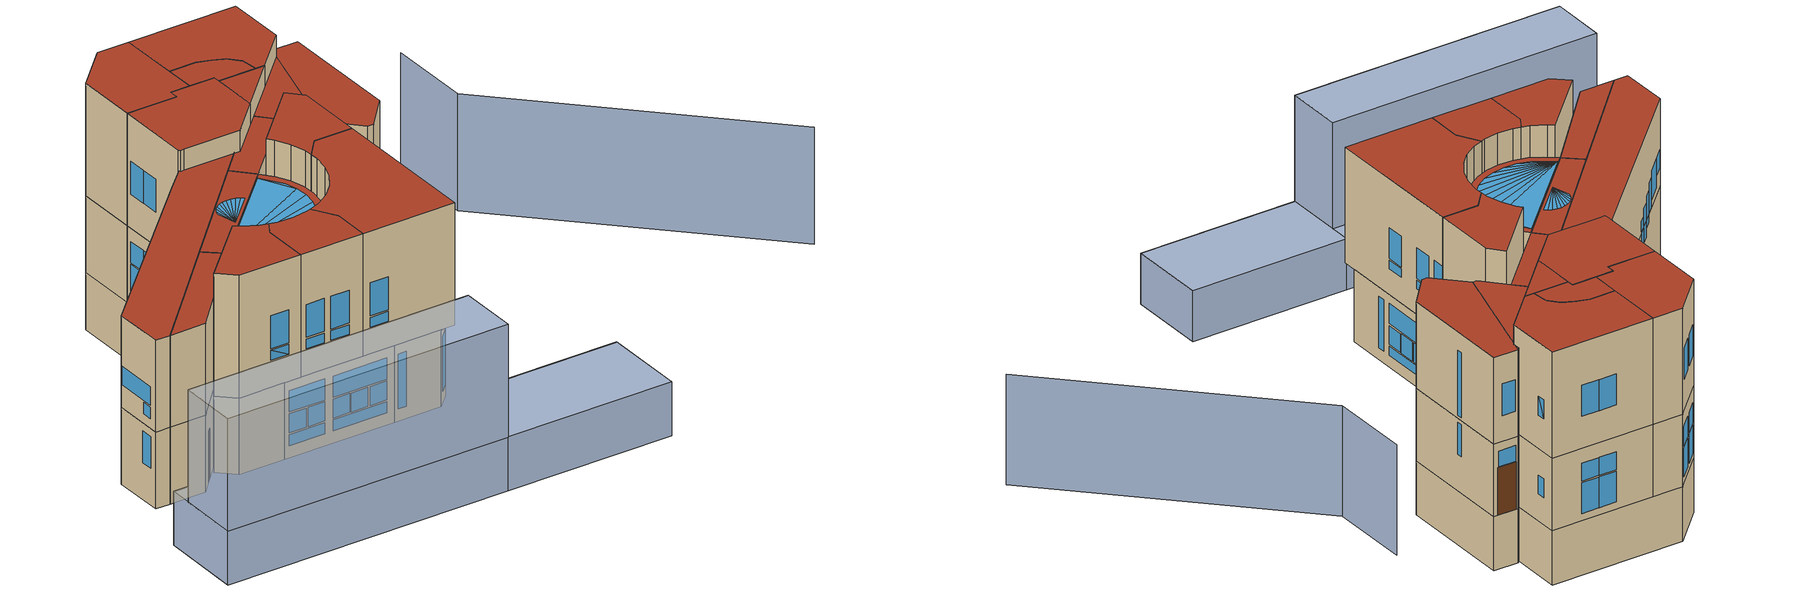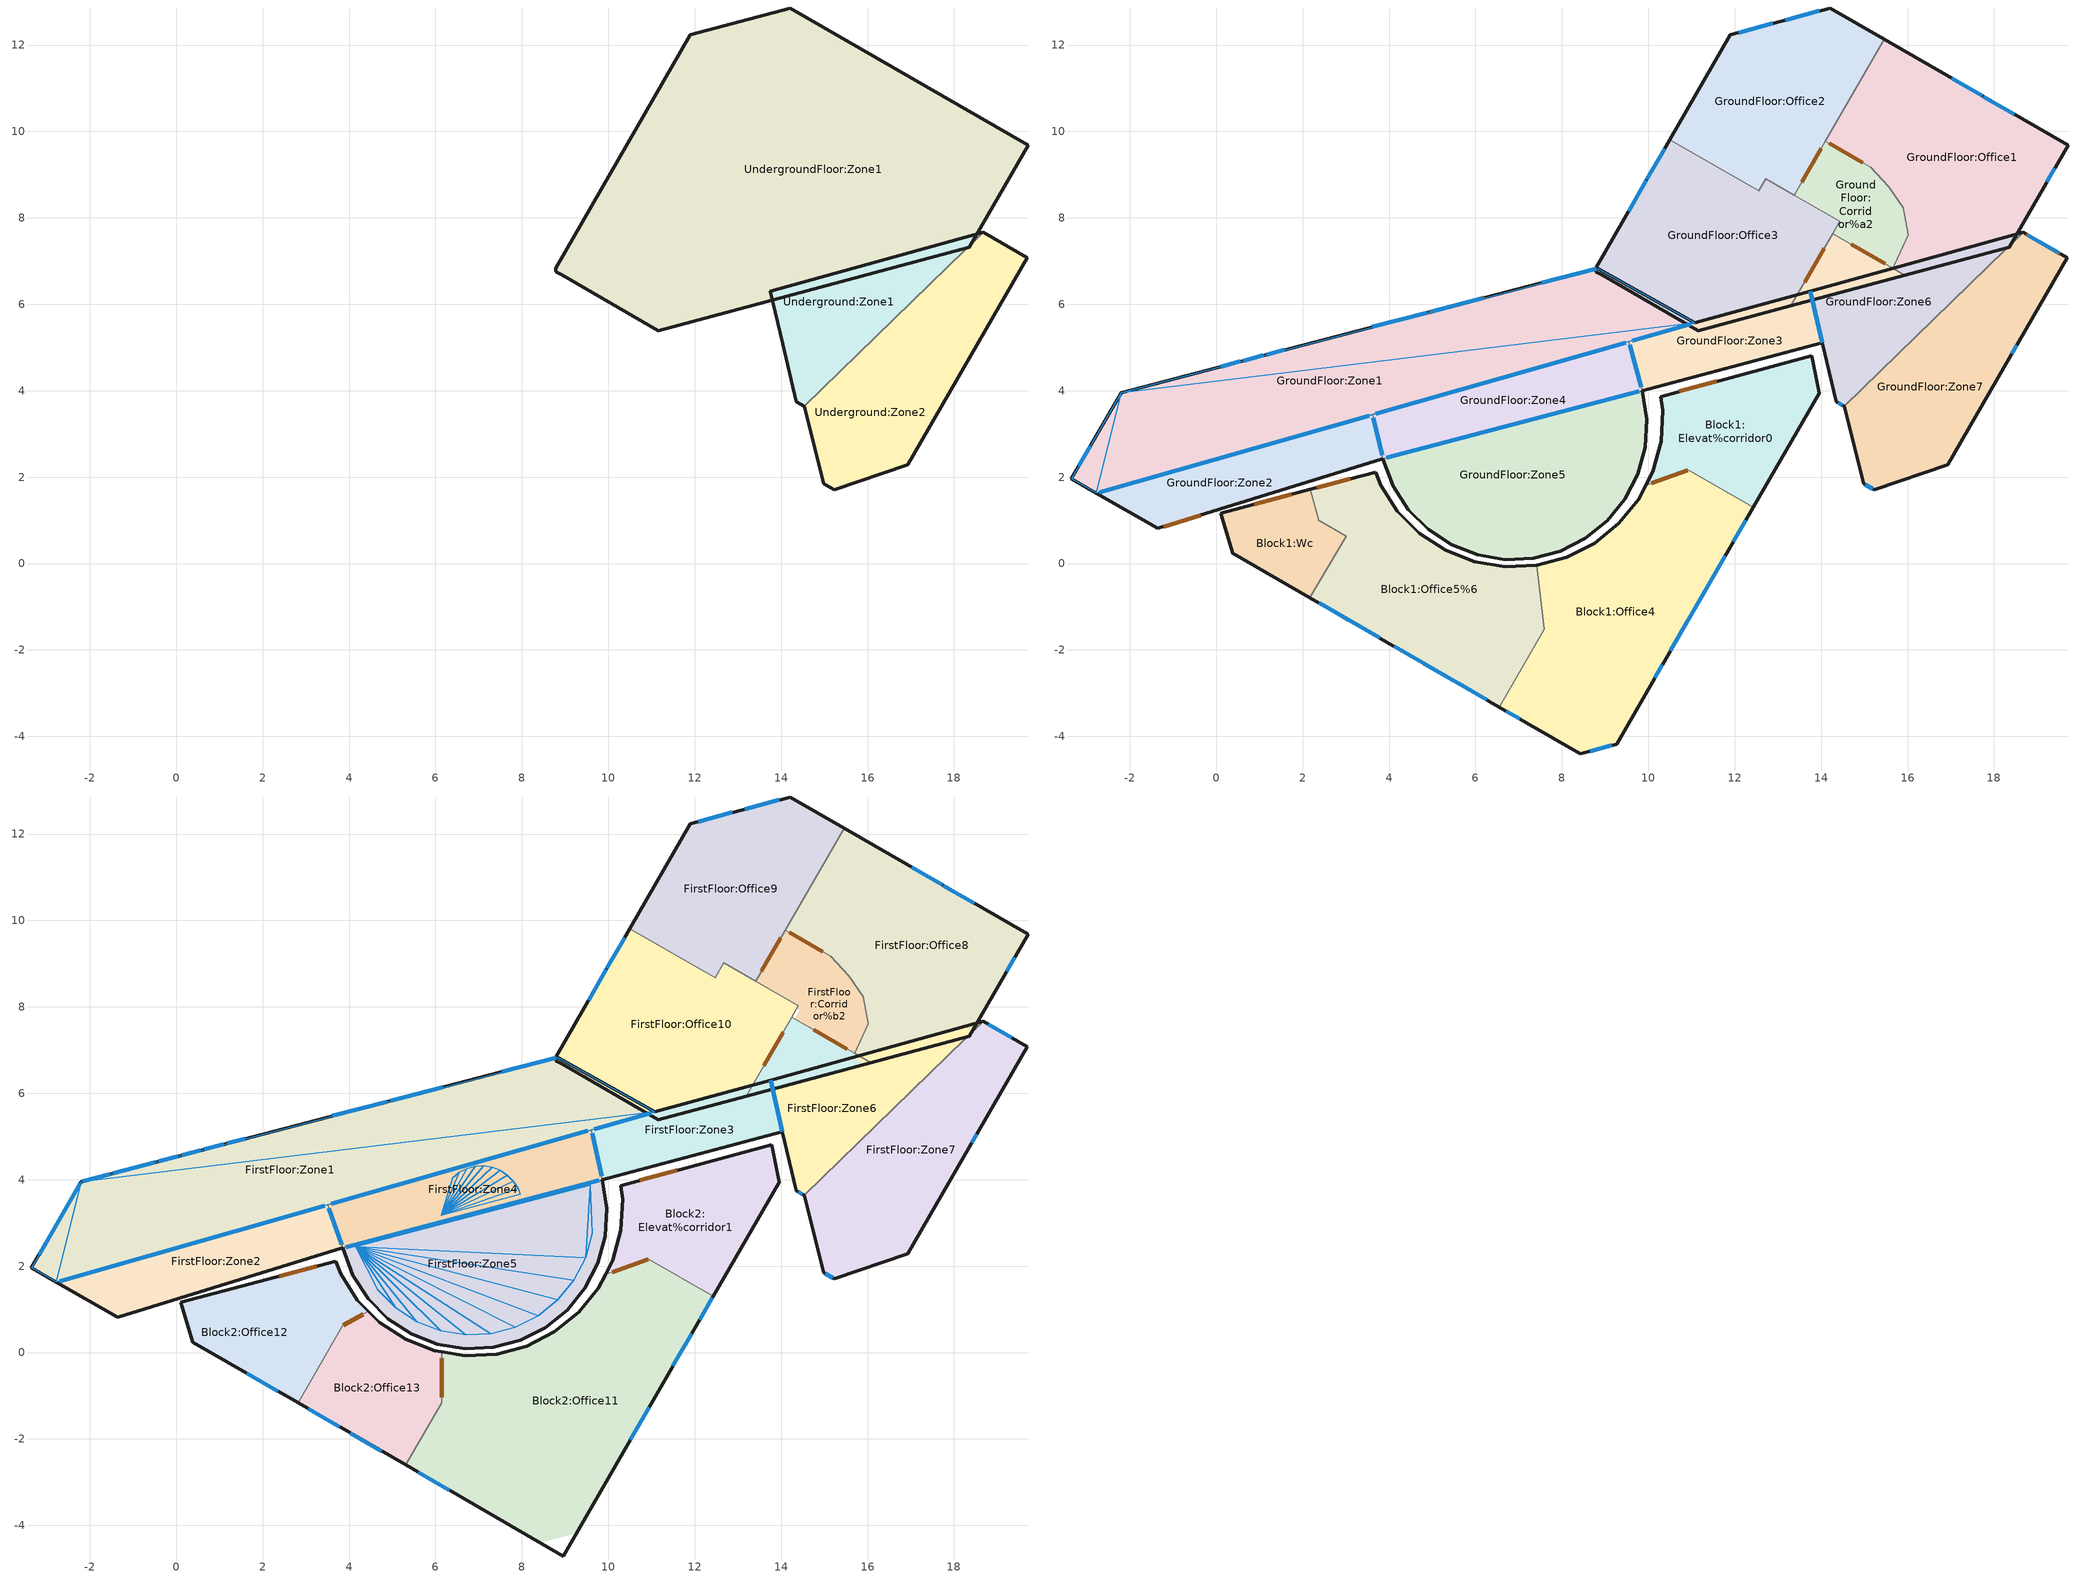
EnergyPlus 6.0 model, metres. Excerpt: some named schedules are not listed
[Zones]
Underground:Zone2
 floor ground (Floor_C): 16.93,2.28 15.23,1.71 14.99,1.85 14.53,3.64 18.67,7.66 19.7,7.07 z-2.5
 wall ground (Ext_Wall): 14.53,3.64 14.99,1.85 15.23,1.71 16.93,2.28 19.7,7.07 18.67,7.66 z-2.5:0
 wall to Underground:Zone1 (Int_Part): 18.67,7.66 14.53,3.64 z-2.5:0
Underground:Zone1
 floor ground (Floor_C): 18.67,7.66 14.53,3.64 14.36,3.74 14.03,5.09 13.75,6.31 z-2.5
 wall ground (Ext_Wall): 18.67,7.66 13.75,6.31 14.03,5.09 14.36,3.74 14.53,3.64 z-2.5:0
UndergroundFloor:Zone1
 floor ground (Floor_C): 18.35,7.32 11.15,5.39 8.93,6.69 8.78,6.75 8.78,6.84 11.9,12.24 14.21,12.86 19.71,9.68 z-2.5
 wall ground (Ext_Wall): 8.78,6.84 8.78,6.75 8.93,6.69 11.15,5.39 18.35,7.32 19.71,9.68 14.21,12.86 11.9,12.24 8.78,6.84 z-2.5:0
GroundFloor:Zone7
 floor to Underground:Zone2 (Floor_C): 16.93,2.28 15.23,1.71 14.99,1.85 14.53,3.64 18.67,7.66 19.7,7.07 z0
 wall outside (Ext_Wall): 14.53,3.64 14.99,1.85 15.23,1.71 16.93,2.28 19.7,7.07 18.67,7.66 z0:3.35
 wall to GroundFloor:Zone6 (Int_Part): 18.67,7.66 14.53,3.64 z0:3.35
 window (1001): 18.42,4.86 18.53,5.06 z1.69:3.16; 19.49,7.19 18.78,7.6 z2.24:2.96; 15.02,1.83 15.19,1.73 z0.04:1.05; 15.02,1.83 15.19,1.73 z1.89:3.31
 door (13): 19.53,7.17 18.75,7.62 z0:2.2
GroundFloor:Zone6
 floor to Underground:Zone1 (Floor_C): 18.67,7.66 14.53,3.64 14.36,3.74 14.03,5.09 13.75,6.31 z0
 wall outside (Ext_Wall): 14.03,5.11 14.36,3.74 14.53,3.64 z0:3.35
 wall to GroundFloor:Zone3 (Int_Part): 13.75,6.31 14.03,5.11 z0:3.35
 wall othersidecoefficients (Int_Part): 18.67,7.66 13.75,6.31 z0:3.35
 window inside (1002): 13.75,6.3 14.03,5.11 z0.1:3.35
 window (1001): 14.39,3.72 14.49,3.67 z2.39:3.31
GroundFloor:Zone3
 floor ground (Floor_C): 14.03,5.11 9.86,4 9.55,5.13 11.08,5.57 13.75,6.31 z0
 wall othersidecoefficients (Int_Part): 9.86,4 14.03,5.11 / 13.75,6.31 11.08,5.57 z0:3.35
 wall to GroundFloor:Zone1 (Int_Part): 11.08,5.57 9.55,5.13 z0:3.35
 wall to GroundFloor:Zone4 (Int_Part): 9.55,5.13 9.86,4 z0:3.35
 window inside (1002): 11,5.55 9.62,5.16 / 9.57,5.06 9.84,4.08 z0.1:3.35
GroundFloor:Zone5
 floor ground (Floor_C): 9.05,0.99 8.54,0.58 7.97,0.29 7.34,0.12 6.69,0.09 6.05,0.2 5.45,0.43 4.9,0.79 4.45,1.25 4.1,1.79 3.86,2.43 9.86,4 9.96,3.34 9.93,2.69 9.76,2.07 9.46,1.49 z0
 wall othersidecoefficients (Int_Part_Rounds): 3.86,2.43 4.1,1.79 4.45,1.25 4.9,0.79 5.45,0.43 6.05,0.2 6.69,0.09 7.34,0.12 7.97,0.29 8.54,0.58 9.05,0.99 9.46,1.49 9.76,2.07 9.93,2.69 9.96,3.34 9.86,4 z0:3.35
 wall to GroundFloor:Zone4 (Int_Part): 9.86,4 3.86,2.43 z0:3.35
 window inside (1002): 9.79,3.98 3.94,2.45 z0.1:3.35
GroundFloor:Zone2
 floor ground (Floor_C): 3.86,2.43 -1.35,0.81 -2.77,1.63 3.62,3.45 z0
 wall outside (Ext_Wall): -2.77,1.63 -1.35,0.81 z0:3.35
 wall othersidecoefficients (Int_Part): -1.35,0.81 3.86,2.43 z0:3.35
 wall to GroundFloor:Zone4 (Int_Part): 3.86,2.43 3.62,3.45 z0:3.35
 wall to GroundFloor:Zone1 (Int_Part): 3.62,3.45 -2.77,1.63 z0:3.35
 window inside (1002): 3.84,2.5 3.64,3.37 / 3.54,3.43 -2.7,1.65 z0.1:3.35
 door inside (13): -1.21,0.85 -0.36,1.12 z0:2.2
GroundFloor:Zone1
 floor ground (Floor_C): 11.08,5.57 -2.77,1.63 -3.35,1.96 -2.2,3.96 7.49,6.49 8.84,6.83 z0
 wall outside (Ext_Wall): 8.84,6.83 7.49,6.49 -2.2,3.96 -3.35,1.96 -2.77,1.63 z0:3.35
 wall othersidecoefficients (Int_Part): 11.08,5.57 8.84,6.83 z0:3.35
 wall to GroundFloor:Zone4 (Int_Part): 3.62,3.45 9.55,5.13 z0:3.35
 window (1001): 8.8,6.82 7.53,6.5 / 6.16,6.14 4.96,5.83 / 4.88,5.81 3.61,5.48 z2.44:3.31; 8.8,6.82 7.53,6.5 z0.32:2.35; 4.88,5.81 3.61,5.48 z0.34:2.36; 1.58,4.95 1.17,4.84 z2.19:3.31; 1.09,4.82 0.63,4.7 z2.58:3.31; 0.55,4.68 0.1,4.56 z2.99:3.31; -2.92,2.71 -3.18,2.26 z1.62:3
 window inside (1002): 3.69,3.47 9.47,5.11 z0.1:3.35
 door (13): 6.2,6.15 4.92,5.82 z0:2.4
 skylight inside (1002): -3.35,1.97 -2.77,1.63 -2.2,3.96 z3.35; -2.77,1.63 11.07,5.57 -2.2,3.96 z3.35; -2.2,3.96 11.07,5.57 8.84,6.83 z3.35
GroundFloor:Zone4
 floor ground (Floor_C): 9.86,4 3.86,2.43 3.62,3.45 9.55,5.13 z0
Block1:Office4
 floor ground (Floor_C): 9.26,-4.18 8.42,-4.4 6.55,-3.32 7.59,-1.52 7.41,-0.04 8.11,0.15 8.76,0.48 9.32,0.93 9.78,1.49 9.94,1.81 10.93,2.16 12.43,1.3 z0
 wall outside (Ext_Wall): 6.55,-3.32 8.42,-4.4 9.26,-4.18 12.43,1.3 z0:3.35
 wall to Block1:Elevat%corridor0 (Int_Part): 12.43,1.3 10.93,2.16 9.94,1.81 z0:3.35
 wall othersidecoefficients (Int_Part_Rounds): 9.94,1.81 9.78,1.49 9.32,0.93 8.76,0.48 8.11,0.15 7.41,-0.04 z0:3.35
 wall to Block1:Office5%6 (Int_Part): 7.41,-0.04 7.59,-1.52 6.55,-3.32 z0:3.35
 window (1001): 8.65,-4.34 9.16,-4.21 / 11.97,0.51 12.25,1 / 10.15,-2.64 10.32,-2.34 / 6.72,-3.41 7.02,-3.59 z0.54:2.93; 10.51,-2.01 11.78,0.18 z0.54:0.96; 10.51,-2.01 11.78,0.18 z2.01:2.93; 11.38,-0.5 11.78,0.18 / 10.95,-1.26 11.34,-0.58 z1.04:1.93; 10.51,-2.02 10.9,-1.34 z1.04:1.9
 door inside (13): 10.91,2.15 10.06,1.85 z0:2.2
Block1:Elevat%corridor0
 floor ground (Floor_C): 12.43,1.3 10.93,2.16 9.94,1.81 10.1,2.13 10.29,2.83 10.33,3.55 10.28,3.87 13.78,4.81 13.95,3.95 z0
 wall outside (Ext_Wall): 12.43,1.3 13.95,3.95 13.78,4.81 z0:3.35
 wall othersidecoefficients (Int_Part_Rounds): 10.28,3.87 10.33,3.55 10.29,2.83 10.1,2.13 9.94,1.81 z0:3.35
 wall othersidecoefficients (Int_Part): 13.78,4.81 10.28,3.87 z0:3.35
 door inside (9): 11.58,4.22 10.72,3.98 z0:2.2
Block1:Office5%6
 floor ground (Floor_C): 6.55,-3.32 2.17,-0.79 3.01,0.63 2.37,1 2.18,1.72 3.69,2.12 3.8,1.82 4.19,1.21 4.7,0.7 5.31,0.3 5.98,0.04 6.69,-0.07 7.41,-0.04 7.59,-1.52 z0
 wall outside (Ext_Wall): 2.17,-0.79 6.55,-3.32 z0:3.35
 wall othersidecoefficients (Int_Part_Rounds): 7.41,-0.04 6.69,-0.07 5.98,0.04 5.31,0.3 4.7,0.7 4.19,1.21 3.8,1.82 3.69,2.12 z0:3.35
 wall othersidecoefficients (Int_Part): 3.69,2.12 2.18,1.72 z0:3.35
 wall to Block1:Wc (Int_Part): 2.18,1.72 2.37,1 3.01,0.63 2.17,-0.79 z0:3.35
 window (1001): 4.12,-1.91 6.26,-3.15 / 2.38,-0.91 3.78,-1.72 z0.54:1.02; 5.59,-2.76 6.26,-3.15 / 4.12,-1.91 4.78,-2.3 / 4.83,-2.32 5.5,-2.71 / 3.12,-1.34 3.78,-1.72 / 2.38,-0.91 3.05,-1.3 z1.1:1.93; 4.12,-1.91 6.26,-3.15 / 2.38,-0.91 3.78,-1.72 z2.01:2.93
 door inside (13): 3.1,1.96 2.33,1.76 z0:2.2
Block1:Wc
 floor ground (Floor_C): 2.17,-0.79 0.38,0.24 0.1,1.17 2.18,1.72 2.37,1 3.01,0.63 z0
 wall outside (Ext_Wall): 0.1,1.17 0.38,0.24 2.17,-0.79 z0:3.35
 wall othersidecoefficients (Int_Part): 2.18,1.72 0.1,1.17 z0:3.35
 door inside (13): 1.74,1.6 0.88,1.38 z0:2.2
GroundFloor:Office3
 floor to UndergroundFloor:Zone1 (Floor_C): 13.3,5.96 11.15,5.39 8.93,6.69 8.78,6.75 8.78,6.84 10.5,9.81 12.56,8.63 12.72,8.91 14.43,7.92 z0
 wall outside (Ext_Wall): 10.5,9.81 8.78,6.84 8.78,6.75 8.93,6.69 z0:3.35
 wall othersidecoefficients (Int_Part): 8.93,6.69 11.15,5.39 13.3,5.96 z0:3.35
 wall to GroundFloor:Corridor%a1 (Int_Part): 13.3,5.96 14.27,7.64 z0:3.35
 wall to GroundFloor:Corridor%a2 (Int_Part): 14.27,7.64 14.43,7.92 13.37,8.53 z0:3.35
 wall to GroundFloor:Office2 (Int_Part): 13.37,8.53 12.72,8.91 12.56,8.63 10.5,9.81 z0:3.35
 window (1001): 10.38,9.6 9.97,8.89 / 9.95,8.87 9.54,8.16 z0.34:1.77; 10.38,9.6 9.97,8.89 / 9.95,8.87 9.54,8.16 z1.85:2.77
 door inside (13): 13.62,6.51 14.07,7.29 z0.1:2.3
GroundFloor:Corridor%a1
 floor to UndergroundFloor:Zone1 (Floor_C): 15.94,6.67 13.3,5.96 14.27,7.64 z0
 wall to GroundFloor:Office1 (Int_Part): 15.94,6.67 15.66,6.84 z0:3.35
 wall othersidecoefficients (Int_Part): 13.3,5.96 15.94,6.67 z0:3.35
 wall to GroundFloor:Corridor%a2 (Int_Part): 15.66,6.84 14.27,7.64 z0:3.35
 door inside (13): 15.48,6.94 14.7,7.39 z0.1:2.3
GroundFloor:Corridor%a2
 floor to UndergroundFloor:Zone1 (Floor_C): 15.71,6.92 15.66,6.84 14.27,7.64 14.43,7.92 13.37,8.53 14.1,9.78 15.15,9.17 15.56,8.72 15.9,8.24 16.01,7.61 z0
 wall to GroundFloor:Office1 (Int_Part): 15.66,6.84 15.71,6.92 16.01,7.61 15.9,8.24 15.56,8.72 15.15,9.17 14.1,9.78 z0:3.35
 wall to GroundFloor:Office2 (Int_Part): 14.1,9.78 13.37,8.53 z0:3.35
 door inside (13): 14.96,9.28 14.18,9.73 / 14,9.61 13.55,8.83 z0.1:2.3
GroundFloor:Office2
 floor to UndergroundFloor:Zone1 (Floor_C): 13.37,8.53 12.72,8.91 12.56,8.63 10.5,9.81 11.9,12.24 14.21,12.86 15.46,12.14 z0
 wall outside (Ext_Wall): 15.46,12.14 14.21,12.86 11.9,12.24 10.5,9.81 z0:3.35
 wall to GroundFloor:Office1 (Int_Part): 14.1,9.78 15.46,12.14 z0:3.35
 window (1001): 12.88,12.5 12.09,12.29 / 13.96,12.79 13.17,12.58 z0.34:1.66; 12.88,12.5 12.09,12.29 / 13.96,12.79 13.17,12.58 z1.74:2.66
GroundFloor:Office1
 floor to UndergroundFloor:Zone1 (Floor_C): 18.35,7.32 15.94,6.67 15.66,6.84 15.71,6.92 16.01,7.61 15.9,8.24 15.56,8.72 15.15,9.17 14.1,9.78 15.46,12.14 19.71,9.68 z0
 wall outside (Int_Part): 18.35,7.32 19.71,9.68 z0:3.35
 wall outside (Ext_Wall): 19.71,9.68 15.46,12.14 z0:3.35
 wall othersidecoefficients (Int_Part): 15.94,6.67 18.35,7.32 z0:3.35
 window (1001): 19.22,8.83 19.41,9.15 z1.25:2.12; 18.47,10.4 17.76,10.81 / 17.73,10.82 17.02,11.23 z0.34:1.76; 18.47,10.4 17.76,10.81 / 17.73,10.82 17.02,11.23 z1.84:2.66
FirstFloor:Zone7
 floor to GroundFloor:Zone7 (Floor_C): 16.93,2.28 15.23,1.71 14.99,1.85 14.53,3.64 18.67,7.66 19.7,7.07 z3.35
 wall outside (Ext_Wall): 14.99,1.85 15.23,1.71 16.93,2.28 19.7,7.07 18.67,7.66 z3.35:7.35
 wall outside (Ext_Roof): 14.53,3.64 14.99,1.85 z3.35:7.35
 wall to FirstFloor:Zone6 (Int_Part): 18.67,7.66 14.53,3.64 z3.35:7.35
 window (1001): 18.42,4.86 18.53,5.06 z3.49:6.49; 19.34,7.28 18.79,7.6 z4.54:6; 15.02,1.83 15.19,1.73 z3.39:4.01
 roof outside (Ext_Roof): 14.99,1.85 15.23,1.71 16.93,2.28 19.7,7.07 18.67,7.66 14.53,3.64 z7.35
FirstFloor:Zone6
 floor to GroundFloor:Zone6 (Floor_C): 18.67,7.66 14.53,3.64 14.36,3.74 14.03,5.11 13.76,6.31 z3.35
 wall outside (Ext_Wall): 14.03,5.11 14.36,3.74 14.53,3.64 z3.35:7.35
 wall to FirstFloor:Zone3 (Int_Part): 13.76,6.31 14.03,5.11 z3.35:7.35
 wall othersidecoefficients (Int_Part): 18.67,7.66 13.76,6.31 z3.35:7.35
 window inside (1002): 13.76,6.3 14.03,5.11 z3.45:7.35
 window (1001): 14.39,3.72 14.49,3.67 z3.39:5.74
 roof outside (Ext_Roof): 14.36,3.74 14.53,3.64 18.67,7.66 13.76,6.31 14.03,5.11 z7.35
FirstFloor:Zone3
 floor to GroundFloor:Zone3 (Floor_C): 14.03,5.11 9.86,4 9.61,5.15 11.08,5.57 13.75,6.31 z3.35
 wall othersidecoefficients (Int_Part): 9.86,4 14.03,5.11 / 13.76,6.31 11.08,5.57 z3.35:7.35
 wall to FirstFloor:Zone1 (Int_Part): 11.08,5.57 9.61,5.15 z3.35:7.35
 wall to FirstFloor:Zone4 (Int_Part): 9.61,5.15 9.86,4 z3.35:7.35
 window inside (1002): 11,5.55 9.68,5.17 / 9.63,5.07 9.85,4.08 z3.45:7.35
 roof outside (Ext_Roof): 9.86,4 14.03,5.11 13.76,6.31 11.08,5.57 9.61,5.15 z7.35
FirstFloor:Zone1
 floor to GroundFloor:Zone1 (Floor_C): 11.08,5.57 -2.77,1.63 -3.35,1.96 -2.2,3.96 7.49,6.49 8.84,6.83 z3.35
 wall outside (Ext_Wall): 8.84,6.83 7.49,6.49 -2.2,3.96 -3.35,1.96 -2.77,1.63 z3.35:7.35
 wall to FirstFloor:Zone2 (Int_Part): -2.77,1.63 3.51,3.42 z3.35:7.35
 wall othersidecoefficients (Int_Part): 11.08,5.57 8.84,6.83 z3.35:7.35
 wall to FirstFloor:Zone4 (Int_Part): 3.51,3.42 9.61,5.15 z3.35:7.35
 window inside (1002): -2.7,1.65 3.43,3.4 / 3.58,3.44 9.53,5.13 z3.45:7.35
 window (1001): 8.8,6.82 7.53,6.5 / 6.16,6.14 4.96,5.83 / 4.88,5.81 3.61,5.48 z3.39:3.79; 1.59,4.95 1.18,4.84 z3.39:3.88; 1.1,4.82 0.65,4.7 z3.39:4.17; 0.57,4.68 0.13,4.57 z3.39:4.45; 0.04,4.55 -0.4,4.43 z3.39:4.74; -0.48,4.41 -1.46,4.15 z3.67:5.02; -1.54,4.13 -2.16,3.97 z4.21:5.02; -2.22,3.92 -3.18,2.27 z4.36:5.16; -2.95,2.65 -3.18,2.27 z3.78:4.28
 roof outside (Ext_Roof): -3.35,1.96 -2.77,1.63 11.08,5.57 8.84,6.83 7.49,6.49 -2.2,3.96 z7.35
FirstFloor:Zone4
 floor to GroundFloor:Zone2 (Floor_C): 3.86,2.43 3.85,2.42 3.51,3.42 3.62,3.45 z3.35
 floor to GroundFloor:Zone4 (Floor_C): 9.86,4 3.86,2.43 3.62,3.45 9.55,5.13 z3.35
 wall to FirstFloor:Zone5 (Int_Part): 3.85,2.42 9.86,4 z3.35:7.35
 wall to FirstFloor:Zone2 (Int_Part): 3.51,3.42 3.85,2.42 z3.35:7.35
 window inside (1002): 3.92,2.44 9.79,3.98 / 3.53,3.34 3.83,2.49 z3.45:7.35
 roof outside (Ext_Roof): 3.85,2.42 9.86,4 9.61,5.15 3.51,3.42 z7.35
 skylight (1003): 6.14,3.18 7.96,3.66 7.91,3.8 z7.35; 6.14,3.18 7.91,3.8 7.8,3.96 z7.35; 6.14,3.18 7.8,3.96 7.66,4.11 z7.35; 6.14,3.18 7.66,4.11 7.5,4.21 z7.35; 6.14,3.18 7.5,4.21 7.31,4.29 z7.35; 6.14,3.18 7.31,4.29 7.12,4.32 z7.35; 6.14,3.18 7.12,4.32 6.92,4.31 z7.35; 6.14,3.18 6.92,4.31 6.73,4.26 z7.35; 6.14,3.18 6.73,4.26 6.55,4.17 z7.35; 6.14,3.18 6.55,4.17 6.39,4.05 z7.35
FirstFloor:Zone5
 floor to GroundFloor:Zone5 (Floor_C): 9.05,0.99 8.54,0.58 7.97,0.29 7.34,0.12 6.69,0.09 6.05,0.2 5.45,0.43 4.9,0.79 4.45,1.25 4.1,1.79 3.86,2.43 9.86,4 9.96,3.34 9.93,2.69 9.76,2.07 9.46,1.49 z3.35
 wall othersidecoefficients (Int_Part_Rounds): 3.85,2.42 4.09,1.79 4.44,1.25 4.9,0.79 5.44,0.43 6.05,0.19 6.69,0.09 7.33,0.12 7.96,0.29 8.54,0.58 9.05,0.98 9.46,1.49 9.76,2.06 9.93,2.69 9.96,3.34 9.86,4 z3.35:7.35
 roof outside (Ext_Roof): 4.9,0.79 5.44,0.43 6.05,0.19 6.69,0.09 7.33,0.12 7.96,0.29 8.54,0.58 9.05,0.98 9.46,1.49 9.76,2.06 9.93,2.69 9.96,3.34 9.86,4 3.85,2.42 4.09,1.79 4.44,1.25 z7.35
 skylight (1003): 9.47,2.19 9.63,2.76 9.58,3.88 z7.35; 4.16,2.45 9.47,2.19 9.58,3.88 z7.35; 4.16,2.45 9.2,1.67 9.47,2.19 z7.35; 4.16,2.45 8.83,1.22 9.2,1.67 z7.35; 4.16,2.45 8.37,0.85 8.83,1.22 z7.35; 4.16,2.45 7.85,0.59 8.37,0.85 z7.35; 4.16,2.45 7.28,0.44 7.85,0.59 z7.35; 4.16,2.45 6.7,0.41 7.28,0.44 z7.35; 6.12,0.51 6.7,0.41 4.16,2.45 z7.35; 5.57,0.72 6.12,0.51 4.16,2.45 z7.35; 5.08,1.04 5.57,0.72 4.16,2.45 z7.35; 4.67,1.46 5.08,1.04 4.16,2.45 z7.35
FirstFloor:Zone2
 floor to GroundFloor:Zone2 (Floor_C): 3.85,2.42 -1.35,0.81 -2.77,1.63 3.51,3.42 z3.35
 wall outside (Ext_Wall): -2.77,1.63 -1.35,0.81 z3.35:7.35
 wall othersidecoefficients (Int_Part): -1.35,0.81 3.85,2.42 z3.35:7.35
 roof outside (Ext_Roof): -2.77,1.63 -1.35,0.81 3.85,2.42 3.51,3.42 z7.35
Block2:Office11
 floor to Block1:Office4 (Floor_C): 9.26,-4.18 8.42,-4.4 6.55,-3.32 7.59,-1.52 7.41,-0.04 8.11,0.15 8.76,0.48 9.32,0.93 9.78,1.49 9.94,1.81 10.93,2.16 12.43,1.3 z3.35
 floor to Block1:Office5%6 (Floor_C): 6.55,-3.32 5.31,-2.6 6.15,-1.17 6.15,0.02 6.69,-0.07 7.41,-0.04 7.59,-1.52 z3.35
 wall outside (Ext_Wall): 5.31,-2.6 8.96,-4.71 12.43,1.3 z3.35:8.7
 wall to Block2:Elevat%corridor1 (Int_Part): 12.43,1.3 10.93,2.16 9.94,1.81 z3.35:8.7
 wall othersidecoefficients (Int_Part_Rounds): 9.94,1.81 9.77,1.49 9.32,0.93 8.75,0.48 8.11,0.15 7.41,-0.03 6.69,-0.07 6.15,0.02 z3.35:8.7
 wall to Block2:Office13 (Int_Part): 6.15,0.02 6.15,-1.17 5.31,-2.6 z3.35:8.7
 window (1001): 5.6,-2.77 6.32,-3.19 z5.01:6.44; 5.6,-2.77 6.32,-3.19 z4.51:4.93; 12.12,0.76 12.4,1.26 z4.55:4.93; 12.12,0.76 12.4,1.26 z5.02:6.43; 11.5,-0.31 11.93,0.43 / 10.51,-2.02 10.95,-1.26 z4.54:4.93; 11.5,-0.31 11.93,0.43 / 10.51,-2.02 10.95,-1.26 z5.01:6.43
 door inside (13): 10.93,2.16 10.09,1.86 z3.45:5.65
 door inside (9): 6.15,-0.13 6.15,-1.03 z3.45:5.65
 roof outside (Ext_Roof): 5.31,-2.6 8.96,-4.71 12.43,1.3 10.93,2.16 9.94,1.81 9.77,1.49 9.32,0.93 8.75,0.48 8.11,0.15 7.41,-0.03 6.69,-0.07 6.15,0.02 6.15,-1.17 z8.7
Block2:Office12
 floor to Block1:Office5%6 (Floor_C): 2.82,-1.17 2.17,-0.79 3.01,0.63 2.37,1 2.18,1.72 3.69,2.12 3.8,1.82 4.19,1.21 4.45,0.96 3.86,0.63 z3.35
 floor to Block1:Wc (Floor_C): 2.17,-0.79 0.38,0.24 0.1,1.17 2.18,1.72 2.37,1 3.01,0.63 z3.35
 wall outside (Ext_Wall): 0.1,1.17 0.38,0.24 2.82,-1.17 z3.35:8.7
 wall othersidecoefficients (Int_Part_Rounds): 4.45,0.96 4.19,1.21 3.8,1.82 3.69,2.12 z3.35:8.7
 wall othersidecoefficients (Int_Part): 3.69,2.12 0.1,1.17 z3.35:8.7
 wall to Block2:Office13 (Int_Part): 2.82,-1.17 3.86,0.63 4.45,0.96 z3.35:8.7
 window (1001): 1.64,-0.48 2.35,-0.9 z5.04:6.47; 1.63,-0.48,4.96 2.35,-0.9,4.54 2.35,-0.9,4.96; 1.63,-0.48,4.54 2.35,-0.9,4.54 1.63,-0.48,4.96
 door inside (13): 3.25,2 2.38,1.77 z3.35:5.55; 3.86,0.63 4.32,0.89 z3.45:5.65
 roof outside (Ext_Roof): 0.38,0.24 2.82,-1.17 3.86,0.63 4.45,0.96 4.19,1.21 3.8,1.82 3.69,2.12 0.1,1.17 z8.7
Block2:Office13
 floor to Block1:Office5%6 (Floor_C): 5.31,-2.6 2.82,-1.17 3.86,0.63 4.45,0.96 4.7,0.7 5.31,0.3 5.98,0.04 6.15,0.02 6.15,-1.17 z3.35
 wall outside (Ext_Wall): 2.82,-1.17 5.31,-2.6 z3.35:8.7
 wall othersidecoefficients (Int_Part_Rounds): 6.15,0.02 5.98,0.05 5.31,0.31 4.7,0.7 4.45,0.96 z3.35:8.7
 window (1001): 3.05,-1.3 3.77,-1.71 / 4.03,-1.86 4.75,-2.28 z4.51:4.93; 3.05,-1.3 3.77,-1.71 / 4.03,-1.86 4.75,-2.28 z5.01:6.44
 roof outside (Ext_Roof): 2.82,-1.17 5.31,-2.6 6.15,-1.17 6.15,0.02 5.98,0.05 5.31,0.31 4.7,0.7 4.45,0.96 3.86,0.63 z8.7
Block2:Elevat%corridor1
 floor to Block1:Elevat%corridor0 (Floor_C): 12.43,1.3 10.93,2.16 9.94,1.81 10.1,2.13 10.29,2.83 10.33,3.55 10.28,3.87 13.78,4.81 13.95,3.95 z3.35
 wall outside (Ext_Wall): 12.43,1.3 13.95,3.95 13.78,4.81 z3.35:8.7
 wall othersidecoefficients (Int_Part): 13.78,4.81 10.28,3.87 z3.35:8.7
 wall othersidecoefficients (Int_Part_Rounds): 10.28,3.87 10.33,3.55 10.29,2.83 10.1,2.13 9.94,1.81 z3.35:8.7
 door inside (9): 11.59,4.22 10.73,3.99 z3.35:5.55
 roof outside (Ext_Roof): 9.94,1.81 10.93,2.16 12.43,1.3 13.95,3.95 13.78,4.81 10.28,3.87 10.33,3.55 10.29,2.83 10.1,2.13 z8.7
FirstFloor:Office10
 floor to GroundFloor:Office3 (Floor_C): 13.19,5.93 11.15,5.39 8.93,6.69 8.78,6.75 8.78,6.84 10.5,9.81 12.56,8.63 12.72,8.91 14.36,7.96 z3.35
 floor to GroundFloor:Corridor%a2 (Floor_C): 14.36,7.96 13.37,8.53 13.41,8.6 14.4,8.03 z3.35
 floor to GroundFloor:Office2 (Floor_C): 13.37,8.53 12.72,8.91 12.56,8.63 12.47,8.67 12.67,9.03 13.41,8.6 z3.35
 wall outside (Ext_Wall): 10.5,9.81 8.78,6.84 8.78,6.75 8.93,6.69 z3.35:8.25
 wall othersidecoefficients (Int_Part): 8.93,6.69 11.15,5.39 13.19,5.93 z3.35:8.25
 wall to FirstFloor:Corridor%b1 (Int_Part): 13.19,5.93 14.25,7.76 z3.35:8.25
 wall to FirstFloor:Corridor%b2 (Int_Part): 14.25,7.76 14.4,8.03 13.41,8.6 z3.35:8.25
 wall to FirstFloor:Office9 (Int_Part): 13.41,8.6 12.67,9.03 12.47,8.67 10.5,9.81 z3.35:8.25
 window (1001): 10.38,9.6 9.97,8.89 / 9.95,8.87 9.54,8.16 z4.83:6.26
 door inside (13): 13.6,6.64 14.05,7.42 z3.45:5.65
 roof outside (Ext_Roof): 8.93,6.69 11.15,5.39 13.19,5.93 14.4,8.03 12.67,9.03 12.47,8.67 10.5,9.81 8.78,6.84 8.78,6.75 z8.25
FirstFloor:Corridor%b1
 floor to GroundFloor:Office3 (Floor_C): 13.3,5.96 13.19,5.93 14.25,7.76 14.32,7.72 z3.35
 floor to GroundFloor:Corridor%a1 (Floor_C): 15.94,6.67 13.3,5.96 14.27,7.64 z3.35
 floor to GroundFloor:Corridor%a2 (Floor_C): 15.66,6.84 14.27,7.64 14.32,7.72 15.71,6.92 z3.35
 wall to FirstFloor:Office8 (Int_Part): 16.08,6.71 15.71,6.92 z3.35:8.25
 wall othersidecoefficients (Int_Part): 13.19,5.93 16.08,6.71 z3.35:8.25
 wall to FirstFloor:Corridor%b2 (Int_Part): 15.71,6.92 14.25,7.76 z3.35:8.25
 door inside (13): 15.53,7.02 14.75,7.47 z3.45:5.65
 roof outside (Ext_Roof): 13.19,5.93 16.08,6.71 14.25,7.76 z8.25
FirstFloor:Office8
 floor to GroundFloor:Office1 (Floor_C): 18.35,7.32 16.08,6.71 15.71,6.92 16.01,7.61 15.9,8.24 15.56,8.72 15.15,9.17 14.1,9.78 15.46,12.14 19.71,9.68 z3.35
 wall outside (Ext_Wall): 18.35,7.32 19.71,9.68 15.46,12.14 z3.35:8.25
 wall othersidecoefficients (Int_Part): 16.08,6.71 18.35,7.32 z3.35:8.25
 wall to FirstFloor:Office9 (Int_Part): 15.46,12.14 14.1,9.78 z3.35:8.25
 wall to FirstFloor:Corridor%b2 (Int_Part): 14.1,9.78 15.15,9.17 15.56,8.72 15.9,8.24 16.01,7.61 15.71,6.92 z3.35:8.25
 window (1001): 18.47,10.4 17.76,10.81 / 17.73,10.82 17.02,11.23 z4.83:6.26; 19.41,9.15,4.89 19.41,9.15,5.76 19.22,8.83,5.76; 19.22,8.83,4.89 19.41,9.15,4.89 19.22,8.83,5.76
 door inside (13): 14.18,9.73 14.96,9.28 z3.45:5.65
 roof outside (Ext_Roof): 15.71,6.92 16.08,6.71 18.35,7.32 19.71,9.68 15.46,12.14 14.1,9.78 15.15,9.17 15.56,8.72 15.9,8.24 16.01,7.61 z8.25
FirstFloor:Corridor%b2
 floor to GroundFloor:Corridor%a2 (Floor_C): 15.71,6.92 14.32,7.72 14.43,7.92 14.36,7.96 14.4,8.03 13.41,8.6 14.1,9.78 15.15,9.17 15.56,8.72 15.9,8.24 16.01,7.61 z3.35
 wall to FirstFloor:Office9 (Int_Part): 14.1,9.78 13.41,8.6 z3.35:8.25
 door inside (13): 13.99,9.6 13.54,8.82 z3.45:5.65
 roof outside (Ext_Roof): 14.25,7.76 15.71,6.92 16.01,7.61 15.9,8.24 15.56,8.72 15.15,9.17 14.1,9.78 13.41,8.6 14.4,8.03 z8.25
FirstFloor:Office9
 floor to GroundFloor:Office2 (Floor_C): 13.41,8.6 12.67,9.03 12.47,8.67 10.5,9.81 11.9,12.24 14.21,12.86 15.46,12.14 z3.35
 wall outside (Ext_Wall): 15.46,12.14 14.21,12.86 11.9,12.24 10.5,9.81 z3.35:8.25
 window (1001): 12.87,12.5 12.08,12.29 / 13.95,12.79 13.16,12.58 z4.83:6.26
 roof outside (Ext_Roof): 10.5,9.81 12.47,8.67 12.67,9.03 13.41,8.6 15.46,12.14 14.21,12.86 11.9,12.24 z8.25
shading: 12.07,-10.03 5.57,-6.28 / 5.57,-6.28 3.72,-9.48 / 3.72,-9.48 10.22,-13.23 / 10.22,-13.23 12.07,-10.03 z0:2.35; 5.57,-6.28 -5.56,0.15 / -5.56,0.15 -7.44,-3.04 / -7.44,-3.04 3.72,-9.48 / 3.72,-9.48 5.57,-6.28 z0:2.33; 3.72,-9.48 5.07,-7.14 / 5.07,-7.14 -6.07,-0.72 / -6.07,-0.72 -7.44,-3.04 / -7.44,-3.04 3.72,-9.48 z2.33:7.25; 24.2,4.9 22.28,1.56 / 22.28,1.56 25.84,-11.72 z0:5.1; 3.72,-9.48 10.22,-13.23 12.07,-10.03 5.57,-6.28 z2.35; 10.22,-13.23 3.72,-9.48 5.57,-6.28 12.07,-10.03 z0; 3.72,-9.48 -7.44,-3.04 -5.56,0.15 5.57,-6.28 z0; -7.44,-3.04 3.72,-9.48 5.57,-6.28 -5.56,0.15 z2.33; -7.44,-3.04 3.72,-9.48 5.07,-7.14 -6.07,-0.72 z7.25; 3.72,-9.48 -7.44,-3.04 -6.07,-0.72 5.07,-7.14 z2.33
[Building]
Building: North Axis {deg}=0; Terrain=Suburbs; Loads Convergence Tolerance Value=0.04; Temperature Convergence Tolerance Value {deltaC}=0.4; Solar Distribution=FullExteriorWithReflections; Maximum Number of Warmup Days=25
[Site:Location]
Untitled: Latitude {deg}=35.53; Longitude {deg}=24.15; Time Zone {hr}=2; Elevation {m}=146
[SizingPeriod:DesignDay] Barometric Pressure {Pa}=99583.3; Wind Direction {deg}=0; Rain Indicator=0; Snow Indicator=0; Day of Month=15; Humidity Indicating Type=WetBulb
Name | Maximum Dry-Bulb Temperature {C} | Daily Temperature Range {deltaC} | Humidity Indicating Conditions at Maximum Dry-Bulb | Wind Speed {m/s} | Sky Clearness | Month | Day Type | Daylight Saving Time Indicator
Summer Design Day in Yugooooo | 35 | 9.5 | 22.2 | 0 | 0.98 | 7 | SummerDesignDay | 1
Winter Design Day in Yugooooo | 3.9 | 0 | 3.9 | 11.5 | 0 | 1 | WinterDesignDay | 0
[Site:GroundTemperature:BuildingSurface]
20.36, 20.32, 20.35, 20.4, 20.45, 23.38, 23.73, 23.81, 23.92, 21.02, 20.59, 20.45
[Site:GroundReflectance]
0.2, 0.2, 0.2, 0.2, 0.2, 0.2, 0.2, 0.2, 0.2, 0.2, 0.2, 0.2
[Site:GroundReflectance:SnowModifier]
1, 1
[Material] Roughness=Rough; Thermal Absorptance=0.9
Name | Thickness {m} | Conductivity {W/m-K} | Density {kg/m3} | Specific Heat {J/kg-K} | Solar Absorptance | Visible Absorptance
13_1_108; 27_1_108 | 0.035 | 0.19 | 700 | 2390 | 0.5 | 0.5
Coating | 0.02 | 0.85 | 1900 | 1085 | 0.7 | 0.7
Cast_Concrete0.35 | 0.35 | 1.4 | 2100 | 100 | 0.6 | 0.6
Gypsum_Plastering | 0.05 | 0.4 | 1000 | 1000 | 0.5 | 0.5
Aerated_concrete | 0.1 | 0.16 | 500 | 840 | 0.6 | 0.6
Expanded_Polystyrene | 0.04 | 0.035 | 25 | 1400 | 0.6 | 0.6
Asphalt | 0.08 | 0.7 | 2100 | 1000 | 0.85 | 0.9
Gravel | 0.2 | 0.7 | 1840 | 840 | 0.29 | 0.29
Marble | 0.03 | 2.77 | 2600 | 802 | 0.58 | 0.58
Cast_Concrete0.2 | 0.2 | 1.4 | 2100 | 100 | 0.6 | 0.6
Cast_Concrete0.3 | 0.3 | 1.4 | 2100 | 100 | 0.6 | 0.6
[Material:NoMass]
9_RVAL_1: Roughness=Rough; Thermal Resistance {m2-K/W}=0.01; Thermal Absorptance=0.9; Solar Absorptance=0.7; Visible Absorptance=0.7
[WindowMaterial:Glazing] Optical Data Type=SpectralAverage; Infrared Transmittance at Normal Incidence=0; Front Side Infrared Hemispherical Emissivity=0.84; Back Side Infrared Hemispherical Emissivity=0.84; Conductivity {W/m-K}=0.9; Dirt Correction Factor for Solar and Visible Transmittance=1
Name | Thickness {m} | Solar Transmittance at Normal Incidence | Front Side Solar Reflectance at Normal Incidence | Back Side Solar Reflectance at Normal Incidence | Visible Transmittance at Normal Incidence | Front Side Visible Reflectance at Normal Incidence | Back Side Visible Reflectance at Normal Incidence
2 | 0.003 | 0.837 | 0.075 | 0.075 | 0.898 | 0.081 | 0.081
3 | 0.006 | 0.775 | 0.071 | 0.071 | 0.881 | 0.08 | 0.08
[WindowMaterial:Gas]
1001: Gas Type=Air; Thickness {m}=0.006
[Construction]
9: 9_RVAL_1
13: 13_1_108
1001; 1003: 2, 1001, 2
1002: 3
Ext_Wall: Coating, Cast_Concrete0.35, Coating
Int_Part: Coating, Cast_Concrete0.2, Coating
Int_Part_Rounds: Gypsum_Plastering, Gypsum_Plastering
Ext_Roof: Gravel, Expanded_Polystyrene, Asphalt, Aerated_concrete
Floor_C: Cast_Concrete0.3, Marble
29: 27_1_108
[Zone] Type=1; Multiplier=1
Name | Volume {m3} | Zone Inside Convection Algorithm
Block1:Office4 | 63.7199 | TARP
Block1:Office5%6 | 50.576 | TARP
Block1:Wc | 13.8685 | TARP
Block1:Elevat%corridor0 | 27.1338 | TARP
Block2:Office12 | 41.3259 | TARP
Block2:Elevat%corridor1 | 43.3671 | TARP
Block2:Office11 | 126.4438 | TARP
Block2:Office13 | 37.9862 | TARP
Underground:Zone2 | 32.3393 | AdaptiveConvectionAlgorithm
Underground:Zone1 | 18.2307 | AdaptiveConvectionAlgorithm
FirstFloor:Zone7 | 51.7428 | AdaptiveConvectionAlgorithm
FirstFloor:Zone3 | 20.7334 | AdaptiveConvectionAlgorithm
FirstFloor:Zone6 | 29.1518 | AdaptiveConvectionAlgorithm
FirstFloor:Zone5 | 60.7619 | AdaptiveConvectionAlgorithm
FirstFloor:Zone2 | 26.8192 | AdaptiveConvectionAlgorithm
FirstFloor:Zone1 | 103.9444 | AdaptiveConvectionAlgorithm
FirstFloor:Zone4 | 27.9087 | AdaptiveConvectionAlgorithm
GroundFloor:Zone7 | 43.3346 | AdaptiveConvectionAlgorithm
GroundFloor:Zone3 | 17.4689 | AdaptiveConvectionAlgorithm
GroundFloor:Zone6 | 24.4296 | AdaptiveConvectionAlgorithm
GroundFloor:Zone5 | 50.7625 | AdaptiveConvectionAlgorithm
GroundFloor:Zone2 | 22.6915 | AdaptiveConvectionAlgorithm
GroundFloor:Zone1 | 87.0534 | AdaptiveConvectionAlgorithm
GroundFloor:Zone4 | 23.0433 | AdaptiveConvectionAlgorithm
GroundFloor:Office3 | 49.0448 | TARP
GroundFloor:Office1 | 53.9939 | TARP
GroundFloor:Corridor%a1 | 6.2462 | TARP
GroundFloor:Corridor%a2 | 13.3948 | TARP
GroundFloor:Office2 | 41.5339 | TARP
UndergroundFloor:Zone1 | 122.5474 | TARP
FirstFloor:Office10 | 71.7807 | TARP
FirstFloor:Office8 | 78.7918 | TARP
FirstFloor:Corridor%b1 | 10.9254 | TARP
FirstFloor:Corridor%b2 | 18.4414 | TARP
FirstFloor:Office9 | 60.2536 | TARP
[InternalMass] Construction=29; Surface Area {m2}=10
Name | Zone
off4_intmass | Block1:Office4
off56_intmass | Block1:Office5%6
off11_intmass | Block2:Office11
off13_intmass | Block2:Office13
off_intmass_1 | GroundFloor:Office1
off_intmass_2 | GroundFloor:Office2
off_intmass_3 | GroundFloor:Office3
off_intmass_8 | FirstFloor:Office8
off_intmass_9 | FirstFloor:Office9
off_intmass_10 | FirstFloor:Office10
[SurfaceProperty:OtherSideCoefficients] Combined Convective/Radiative Film Coefficient {W/m2-K}=0; Constant Temperature {C}=20; Constant Temperature Coefficient=1; External Dry-Bulb Temperature Coefficient=0; Ground Temperature Coefficient=0; Wind Speed Coefficient=0; Zone Air Temperature Coefficient=0; Sinusoidal Variation of Constant Temperature Coefficient=No; Period of Sinusoidal Variation {hr}=24
Name | Constant Temperature Schedule
BC:1_sub3 | BC:1_sub3
BC:2_sub3 | BC:2_sub3
BC:3_sub3 | BC:3_sub3
BC:4_sub3 | BC:4_sub3
BC:1_sub1 | BC:1_sub1
BC:2_sub1 | BC:2_sub1
BC:3_sub1 | BC:3_sub1
BC:4_sub1 | BC:4_sub1
BC:5_sub1 | BC:5_sub1
BC:6_sub1 | BC:6_sub1
[People] Number of People Calculation Method=People; Fraction Radiant=0.3; Sensible Heat Fraction=AUTOCALCULATE; Carbon Dioxide Generation Rate {m3/s-W}=3.82E-8; Enable ASHRAE 55 Comfort Warnings=No; Mean Radiant Temperature Calculation Type=ZoneAveraged; Work Efficiency Schedule=Work efficiency; Air Velocity Schedule=AirVelocitySchedule
Name | Zone or ZoneList | Number of People Schedule | Number of People | Activity Level Schedule | Clothing Insulation Schedule | Thermal Comfort Model 1 Type
People Block1:Office4 | Block1:Office4 | people4 | 1 | activity sch | Clothing Schedule | Fanger
People Block1:Office5%6 | Block1:Office5%6 | people5_6 | 1 | activity sch | Clothing Schedule | Fanger
People Block1:Wc | Block1:Wc | off | 0 | activity sch | Clothing Schedule | Fanger
People Block1:Elevat%corridor0 | Block1:Elevat%corridor0 | off | 0 | activity sch | Clothing Schedule | Fanger
People Block2:Office12 | Block2:Office12 | people12 | 1 | activity sch | Clothing Schedule | Fanger
People Block2:Elevat%corridor1 | Block2:Elevat%corridor1 | off | 0 | activity sch | Clothing Schedule | Fanger
People Block2:Office11 | Block2:Office11 | people11 | 1 | activity sch | Clothing Schedule | Fanger
People Block2:Office13 | Block2:Office13 | people13 | 1 | activity sch | Clothing Schedule | Fanger
People Underground:Zone2 | Underground:Zone2 | Off | 1.43586 | Activity Schedule 10958 | Clothing Schedule 10958
People Underground:Zone1 | Underground:Zone1 | Off | 0.809445 | Activity Schedule 10967 | Clothing Schedule 10967
People FirstFloor:Zone7 | FirstFloor:Zone7 | Off | 1.43586 | Activity Schedule 10211 | Clothing Schedule 10211
People FirstFloor:Zone3 | FirstFloor:Zone3 | Off | 0.575346 | Activity Schedule 10220 | Clothing Schedule 10220
People FirstFloor:Zone6 | FirstFloor:Zone6 | Off | 0.808957 | Activity Schedule 10228 | Clothing Schedule 10228
People FirstFloor:Zone5 | FirstFloor:Zone5 | Off | 0.0146853 | Activity Schedule 10236 | Clothing Schedule 10236
People FirstFloor:Zone2 | FirstFloor:Zone2 | Off | 0.744233 | Activity Schedule 10255 | Clothing Schedule 10255
People FirstFloor:Zone1 | FirstFloor:Zone1 | Off | 0.0090909 | Activity Schedule 10262 | Clothing Schedule 10262
People FirstFloor:Zone4 | FirstFloor:Zone4 | Off | 0.774469 | Activity Schedule 10273 | Clothing Schedule 10273
People GroundFloor:Zone7 | GroundFloor:Zone7 | Off | 1.43586 | Activity Schedule 11375 | Clothing Schedule 11375
People GroundFloor:Zone3 | GroundFloor:Zone3 | Off | 0.578821 | Activity Schedule 11384 | Clothing Schedule 11384
People GroundFloor:Zone6 | GroundFloor:Zone6 | Off | 0.809456 | Activity Schedule 11392 | Clothing Schedule 11392
People GroundFloor:Zone5 | GroundFloor:Zone5 | Off | 1.681983 | Activity Schedule 11400 | Clothing Schedule 11400
People GroundFloor:Zone2 | GroundFloor:Zone2 | Off | 0.75187 | Activity Schedule 11419 | Clothing Schedule 11419
People GroundFloor:Zone1 | GroundFloor:Zone1 | Off | 2.88446 | Activity Schedule 11426 | Clothing Schedule 11426
People GroundFloor:Zone4 | GroundFloor:Zone4 | Off | 0.763525 | Activity Schedule 11437 | Clothing Schedule 11437
People GroundFloor:Office3 | GroundFloor:Office3 | people3 | 1 | activity sch | Clothing Schedule | Fanger
People GroundFloor:Office1 | GroundFloor:Office1 | people1 | 1 | activity sch | Clothing Schedule | Fanger
People GroundFloor:Corridor%a1 | GroundFloor:Corridor%a1 | Off | 0 | activity sch | Clothing Schedule | Fanger
People GroundFloor:Corridor%a2 | GroundFloor:Corridor%a2 | Off | 0 | activity sch | Clothing Schedule | Fanger
People GroundFloor:Office2 | GroundFloor:Office2 | people2 | 1 | activity sch | Clothing Schedule | Fanger
People UndergroundFloor:Zone1 | UndergroundFloor:Zone1 | Off | 0 | activity sch | Clothing Schedule | Fanger
People FirstFloor:Office10 | FirstFloor:Office10 | people10 | 1 | activity sch | Clothing Schedule | Fanger
People FirstFloor:Office8 | FirstFloor:Office8 | people8 | 1 | activity sch | Clothing Schedule | Fanger
People FirstFloor:Corridor%b1 | FirstFloor:Corridor%b1 | people9 | 0 | activity sch | Clothing Schedule | Fanger
People FirstFloor:Corridor%b2 | FirstFloor:Corridor%b2 | Off | 0 | activity sch | Clothing Schedule | Fanger
People FirstFloor:Office9 | FirstFloor:Office9 | people9 | 1 | activity sch | Clothing Schedule | Fanger
[Lights] Design Level Calculation Method=LightingLevel; Return Air Fraction=0; Fraction Visible=0.18; Fraction Replaceable=1
Name | Zone or ZoneList | Schedule | Lighting Level {W} | Fraction Radiant
Block1:Office4 General lighting | Block1:Office4 | Off | 288 | 0.42
Block1:Office5%6 General lighting | Block1:Office5%6 | Off | 360 | 0.42
Block1:Wc General lighting | Block1:Wc | Off | 36 | 0.42
Block1:Elevat%corridor0 General lighting | Block1:Elevat%corridor0 | off | 0 | 0.42
Block2:Office12 General lighting | Block2:Office12 | Off | 72 | 0.42
Block2:Elevat%corridor1 General lighting | Block2:Elevat%corridor1 | off | 0 | 0.42
Block2:Office11 General lighting | Block2:Office11 | Off | 504 | 0.42
Block2:Office13 General lighting | Block2:Office13 | Off | 216 | 0.42
GroundFloor:Office3 General lighting | GroundFloor:Office3 | lights | 288 | 0.72
GroundFloor:Office1 General lighting | GroundFloor:Office1 | lights | 144 | 0.72
GroundFloor:Corridor%a1 General lighting | GroundFloor:Corridor%a1 | Off | 0 | 0.72
GroundFloor:Corridor%a2 General lighting | GroundFloor:Corridor%a2 | Off | 0 | 0.72
GroundFloor:Office2 General lighting | GroundFloor:Office2 | lights | 144 | 0.72
UndergroundFloor:Zone1 General lighting | UndergroundFloor:Zone1 | Off | 0 | 0.72
FirstFloor:Office10 General lighting | FirstFloor:Office10 | lights | 288 | 0.72
FirstFloor:Office8 General lighting | FirstFloor:Office8 | lights | 144 | 0.72
FirstFloor:Corridor%b1 General lighting | FirstFloor:Corridor%b1 | Off | 0 | 0.72
FirstFloor:Corridor%b2 General lighting | FirstFloor:Corridor%b2 | Off | 0 | 0.72
FirstFloor:Office9 General lighting | FirstFloor:Office9 | lights | 144 | 0.72
[ElectricEquipment] Design Level Calculation Method=EquipmentLevel; Fraction Latent=0; Fraction Radiant=0.2; Fraction Lost=0
Name | Zone or ZoneList | Schedule | Design Level {W}
Block1:Office4 Equipment 1 | Block1:Office4 | Off | 115
Block1:Office5%6 Equipment 1 | Block1:Office5%6 | Off | 200
Block1:Wc Equipment 1 | Block1:Wc | Off | 0
Block1:Elevat%corridor0 Equipment 1 | Block1:Elevat%corridor0 | Off | 0
Block2:Office12 Equipment 1 | Block2:Office12 | Off | 90.9174
Block2:Elevat%corridor1 Equipment 1 | Block2:Elevat%corridor1 | off | 95.4076
Block2:Office11 Equipment 1 | Block2:Office11 | Off | 100
Block2:Office13 Equipment 1 | Block2:Office13 | Off | 100
GroundFloor:Office3 Equipment 1 | GroundFloor:Office3 | equip | 115
GroundFloor:Office1 Equipment 1 | GroundFloor:Office1 | equip | 100
GroundFloor:Corridor%a1 Equipment 1 | GroundFloor:Corridor%a1 | Off | 0
GroundFloor:Corridor%a2 Equipment 1 | GroundFloor:Corridor%a2 | Off | 0
GroundFloor:Office2 Equipment 1 | GroundFloor:Office2 | equip | 115
UndergroundFloor:Zone1 Equipment 1 | UndergroundFloor:Zone1 | Off | 0
FirstFloor:Office10 Equipment 1 | FirstFloor:Office10 | equip | 100
FirstFloor:Office8 Equipment 1 | FirstFloor:Office8 | equip | 115
FirstFloor:Corridor%b1 Equipment 1 | FirstFloor:Corridor%b1 | Off | 0
FirstFloor:Corridor%b2 Equipment 1 | FirstFloor:Corridor%b2 | Off | 0
FirstFloor:Office9 Equipment 1 | FirstFloor:Office9 | equip | 115
[ZoneControl:Thermostat] Control Type Schedule=HVACTemplate-Always 4
Name | Zone or ZoneList | Control 1
4 Thermostat | Block1:Office4 | Zone 4 Thermostat Dual SP Control
5%6 Thermostat | Block1:Office5%6 | Zone 5%6 Thermostat Dual SP Control
11 Thermostat | Block2:Office11 | Zone 11 Thermostat Dual SP Control
13 Thermostat | Block2:Office13 | Zone 13 Thermostat Dual SP Control
87761 Thermostat | GroundFloor:Office1 | Zone 87761 Thermostat Dual SP Control
87773 Thermostat | GroundFloor:Office2 | Zone 87773 Thermostat Dual SP Control
87785 Thermostat | GroundFloor:Office3 | Zone 87785 Thermostat Dual SP Control
87571 Thermostat | FirstFloor:Office9 | Zone 87571 Thermostat Dual SP Control
87583 Thermostat | FirstFloor:Office10 | Zone 87583 Thermostat Dual SP Control
87559 Thermostat | FirstFloor:Office8 | Zone 87559 Thermostat Dual SP Control
[ThermostatSetpoint:DualSetpoint]
Name | Heating Setpoint Temperature Schedule | Cooling Setpoint Temperature Schedule
Zone 4 Thermostat Dual SP Control | Heating office 4 | Cooling office 4
Zone 5%6 Thermostat Dual SP Control | Heating office 5%6 | Cooling office 5%6
Zone 11 Thermostat Dual SP Control | Heating office 11 | Cooling office 11
Zone 13 Thermostat Dual SP Control | Heating office 13 | Cooling office 13
Zone 87761 Thermostat Dual SP Control | Heating office 1 | Cooling office 1
Zone 87773 Thermostat Dual SP Control | Heating office 2 | Cooling office 2
Zone 87785 Thermostat Dual SP Control | Heating office 3 | Cooling office 3
Zone 87559 Thermostat Dual SP Control | Heating office 8 | Cooling office 8
Zone 87571 Thermostat Dual SP Control | Heating office 9 | Cooling office 9
Zone 87583 Thermostat Dual SP Control | Heating office 10 | Cooling office 10
[ZoneHVAC:IdealLoadsAirSystem] Heating Supply Air Temperature {C}=35; Cooling Supply Air Temperature {C}=12; Heating Supply Air Humidity Ratio {kg-H2O/kg-air}=0.01; Cooling Supply Air Humidity Ratio {kg-H2O/kg-air}=0.008; Heating Limit=NoLimit; Cooling Limit=NoLimit; Outdoor Air=NoOutdoorAir; Heating Availability Schedule=On; Cooling Availability Schedule=On
Name | Maximum Heating Air Flow Rate {m3/s} | Maximum Cooling Air Flow Rate {m3/s}
Block1:Office4 Ideal Loads Air | 0.214444 | 0.133806
Block1:Office5%6 Ideal Loads Air | 0.180435 | 0.134151
Block2:Office11 Ideal Loads Air | 0.176014 | 0.209548
Block2:Office13 Ideal Loads Air | 0.0664579 | 0.112564
Block1:Office1 Ideal Loads Air | 0.120447 | 0.0966238
Block1:Office2 Ideal Loads Air | 0.168511 | 0.130906
[Zone equipment]
Block1:Office4: Block1:Office4 Ideal Loads Air
Block1:Office5%6: Block1:Office5%6 Ideal Loads Air
Block2:Office11: Block2:Office11 Ideal Loads Air
Block2:Office13: Block2:Office13 Ideal Loads Air
GroundFloor:Office1: Block1:Office1 Ideal Loads Air
GroundFloor:Office2: Block1:Office2 Ideal Loads Air
GroundFloor:Office3: Block1:Office3 Ideal Loads Air
FirstFloor:Office8: Block4:Office8 Ideal Loads Air
FirstFloor:Office10: Block4:Office10 Ideal Loads Air
FirstFloor:Office9: Block4:Office9 Ideal Loads Air
[Schedule:Day:Hourly]
Off: 0, 0, 0, 0, 0, 0, 0, 0, 0, 0, 0, 0, 0, 0, 0, 0, 0, 0, 0, 0, 0, 0, 0, 0
[Schedule:Week:Daily]
Off: Off, Off, Off, Off, Off, Off, Off, Off, Off, Off, Off, Off
[Schedule:Compact]
Off; Work efficiency: Through: 12/31, For: AllDays, Until: 24:00, 0
AirVelocitySchedule: Through: 12/31, For: AllDays, Until: 24:00, 0.137
people12: Through: 31 Dec, For: Weekdays SummerDesignDay, Until: 07:00, 1, Until: 08:00, 1, Until: 09:00, 1, Until: 12:00, 1, Until: 14:00, 1, Until: 17:00, 1, Until: 18:00, 1, Until: 19:00, 1, Until: 24:00, 1, For: Weekends, Until: 24:00, 1, For: Holidays, Until: 24:00, 1, For: WinterDesignDay AllOtherDays, Until: 24:00, 1
activity sch; Activity Schedule 10958; Activity Schedule 10967; Activity Schedule 10211; Activity Schedule 10220; Activity Schedule 10228; Activity Schedule 10236; Activity Schedule 10255; Activity Schedule 10262; Activity Schedule 10273; Activity Schedule 11375; Activity Schedule 11384; Activity Schedule 11392; Activity Schedule 11400; Activity Schedule 11419; Activity Schedule 11426; Activity Schedule 11437: Through: 12/31, For: AllDays, Until: 24:00, 120
Clothing Schedule; Clothing Schedule 10958; Clothing Schedule 10967; Clothing Schedule 10211; Clothing Schedule 10220; Clothing Schedule 10228; Clothing Schedule 10236; Clothing Schedule 10255; Clothing Schedule 10262; Clothing Schedule 10273; Clothing Schedule 11375; Clothing Schedule 11384; Clothing Schedule 11392; Clothing Schedule 11400; Clothing Schedule 11419; Clothing Schedule 11426; Clothing Schedule 11437: Through: 4/1, For: AllDays, Until: 24:00, 1, Through: 9/30, For: AllDays, Until: 24:00, .45, Through: 12/31, For: AllDays, Until: 24:00, 1
lights; equip: Through: 31 Dec, For: Weekdays SummerDesignDay, Until: 07:00, 0, Until: 19:00, 0, Until: 24:00, 0, For: Weekends, Until: 24:00, 0, For: Holidays, Until: 24:00, 0, For: WinterDesignDay AllOtherDays, Until: 24:00, 0
HVACTemplate-Always 4: Through: 12/31, For: AllDays, Until: 24:00, 4
